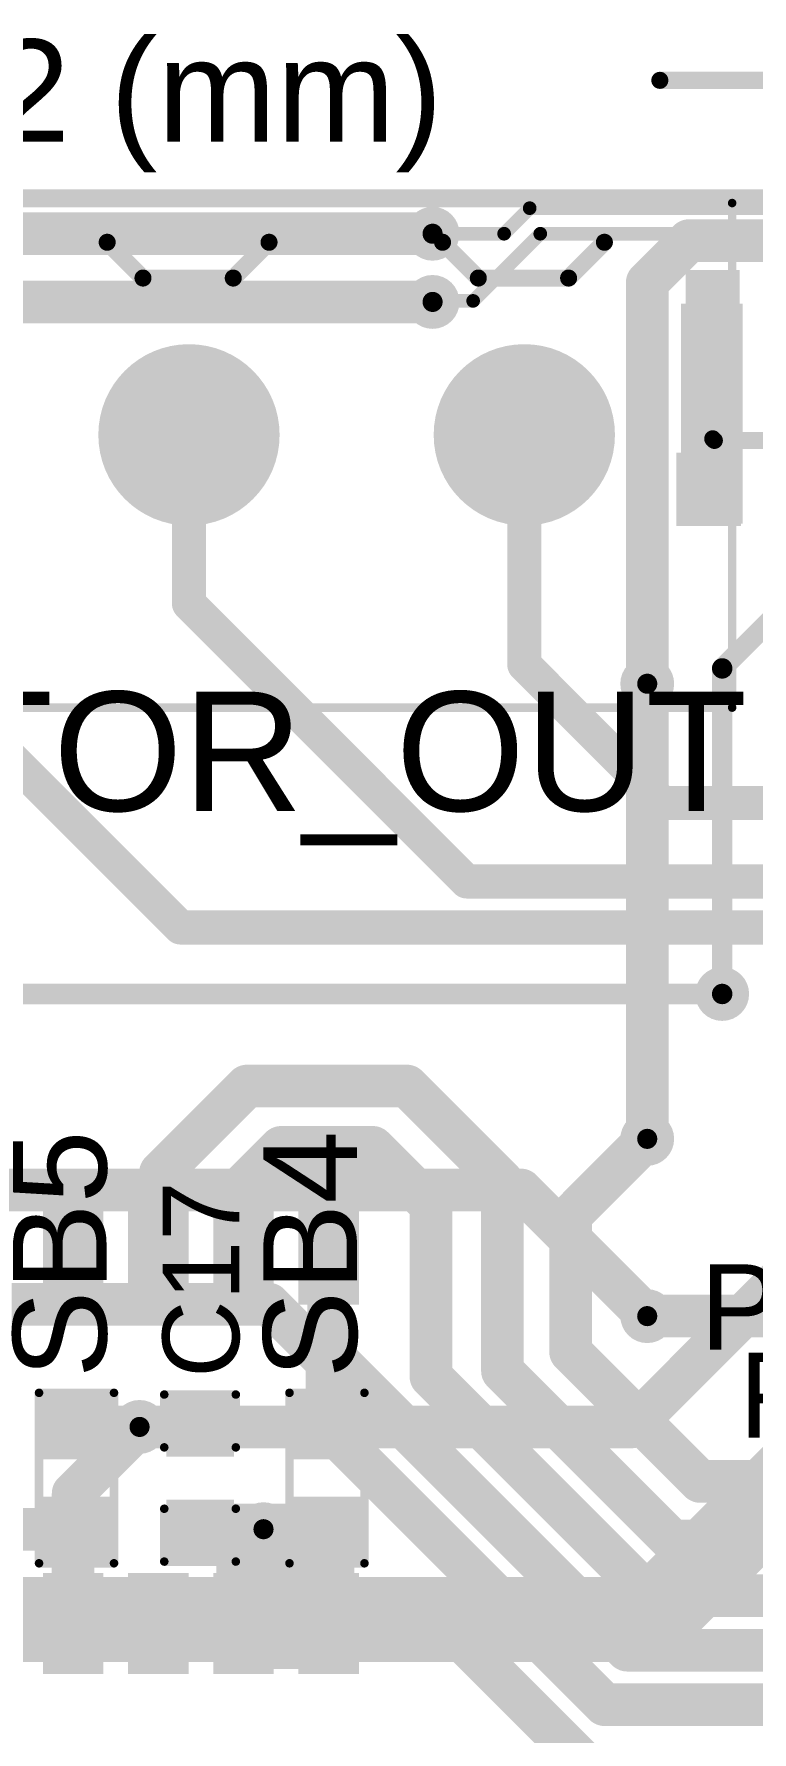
# Model space of a CAD drawing. Header units: millimetres. Extents: x -0.12 to 2.11, y 0 to 1.55.
# Drawn here: x 0.954 to 1.376, y 0.555 to 1.551 of the extents above; entities that cross this region are included whole.
import ezdxf

# ---------------------------------------------------------------- set-up
doc = ezdxf.new("R2010")
doc.units = ezdxf.units.MM
doc.header["$MEASUREMENT"] = 0
for name, color, linetype in [('BottomLayer', 5, 'Continuous'), ('BottomPaste', 16, 'Continuous'), ('BottomSolder', 6, 'Continuous'), ('Mechanical1', 6, 'Continuous'), ('Mechanical2', 216, 'Continuous'), ('MultiLayer', 9, 'Continuous'), ('PadHoleLayer', 156, 'Continuous'), ('TopLayer', 1, 'Continuous'), ('TopOverlay', 2, 'Continuous'), ('TopPaste', 8, 'Continuous'), ('TopSolder', 216, 'Continuous'), ('ViaHoleLayer', 16, 'Continuous')]:
    doc.layers.add(name, color=color, linetype=linetype)
doc.styles.add('Arial', font='', dxfattribs={"height": 0.2})
doc.styles.get('Arial').set_extended_font_data('Arial')

# ---------------------------------------------------------------- blocks, each defined once
blk = doc.blocks.new('SOP_8_B_1')
at = {"layer": 'BottomLayer'}
for points in [[(-0.13386, 0.08878), (-0.08268, 0.08878), (-0.08268, 0.06122), (-0.13386, 0.06122)], [(0.08268, 0.08878), (0.13386, 0.08878), (0.13386, 0.06122), (0.08268, 0.06122)], [(-0.13386, 0.03878), (-0.08268, 0.03878), (-0.08268, 0.01122), (-0.13386, 0.01122)], [(0.08268, 0.03878), (0.13386, 0.03878), (0.13386, 0.01122), (0.08268, 0.01122)], [(-0.13386, -0.01122), (-0.08268, -0.01122), (-0.08268, -0.03878), (-0.13386, -0.03878)], [(0.08268, -0.01122), (0.13386, -0.01122), (0.13386, -0.03878), (0.08268, -0.03878)], [(-0.13386, -0.06122), (-0.08268, -0.06122), (-0.08268, -0.08878), (-0.13386, -0.08878)], [(0.08268, -0.06122), (0.13386, -0.06122), (0.13386, -0.08878), (0.08268, -0.08878)]]:
    blk.add_hatch(color=5, dxfattribs=at).paths.add_polyline_path(points)
at = {"layer": 'BottomPaste'}
for points in [[(-0.13386, 0.08878), (-0.08268, 0.08878), (-0.08268, 0.06122), (-0.13386, 0.06122)], [(0.08268, 0.08878), (0.13386, 0.08878), (0.13386, 0.06122), (0.08268, 0.06122)], [(-0.13386, 0.03878), (-0.08268, 0.03878), (-0.08268, 0.01122), (-0.13386, 0.01122)], [(0.08268, 0.03878), (0.13386, 0.03878), (0.13386, 0.01122), (0.08268, 0.01122)], [(-0.13386, -0.01122), (-0.08268, -0.01122), (-0.08268, -0.03878), (-0.13386, -0.03878)], [(0.08268, -0.01122), (0.13386, -0.01122), (0.13386, -0.03878), (0.08268, -0.03878)], [(-0.13386, -0.06122), (-0.08268, -0.06122), (-0.08268, -0.08878), (-0.13386, -0.08878)], [(0.08268, -0.06122), (0.13386, -0.06122), (0.13386, -0.08878), (0.08268, -0.08878)]]:
    blk.add_hatch(color=16, dxfattribs=at).paths.add_polyline_path(points)
at = {"layer": 'BottomSolder'}
for points in [[(-0.13786, 0.09278), (-0.07868, 0.09278), (-0.07868, 0.05722), (-0.13786, 0.05722)], [(0.07868, 0.09278), (0.13786, 0.09278), (0.13786, 0.05722), (0.07868, 0.05722)], [(-0.13786, 0.04278), (-0.07868, 0.04278), (-0.07868, 0.00722), (-0.13786, 0.00722)], [(0.07868, 0.04278), (0.13786, 0.04278), (0.13786, 0.00722), (0.07868, 0.00722)], [(-0.13786, -0.00722), (-0.07868, -0.00722), (-0.07868, -0.04278), (-0.13786, -0.04278)], [(0.07868, -0.00722), (0.13786, -0.00722), (0.13786, -0.04278), (0.07868, -0.04278)], [(-0.13786, -0.05722), (-0.07868, -0.05722), (-0.07868, -0.09278), (-0.13786, -0.09278)], [(0.07868, -0.05722), (0.13786, -0.05722), (0.13786, -0.09278), (0.07868, -0.09278)]]:
    blk.add_hatch(color=6, dxfattribs=at).paths.add_polyline_path(points)
blk = doc.blocks.new('WJ301V_5_0_3P_3')
at = {"layer": 'BottomLayer'}
h = blk.add_hatch(color=5, dxfattribs=at)
edge = h.paths.add_edge_path()
edge.add_arc((0, 0), 0.04921, 0, 360)
h = blk.add_hatch(color=5, dxfattribs=at)
edge = h.paths.add_edge_path()
edge.add_arc((0.19685, 0), 0.04921, 0, 360)
h = blk.add_hatch(color=5, dxfattribs=at)
edge = h.paths.add_edge_path()
edge.add_arc((0.3937, 0), 0.04921, 0, 360)
at = {"layer": 'BottomSolder'}
h = blk.add_hatch(color=6, dxfattribs=at)
edge = h.paths.add_edge_path()
edge.add_arc((0, 0), 0.05321, 0, 360)
h = blk.add_hatch(color=6, dxfattribs=at)
edge = h.paths.add_edge_path()
edge.add_arc((0.19685, 0), 0.05321, 0, 360)
h = blk.add_hatch(color=6, dxfattribs=at)
edge = h.paths.add_edge_path()
edge.add_arc((0.3937, 0), 0.05321, 0, 360)
at = {"layer": 'MultiLayer'}
h = blk.add_hatch(color=9, dxfattribs=at)
edge = h.paths.add_edge_path()
edge.add_arc((0, 0), 0.04921, 0, 360)
h = blk.add_hatch(color=9, dxfattribs=at)
edge = h.paths.add_edge_path()
edge.add_arc((0.19685, 0), 0.04921, 0, 360)
h = blk.add_hatch(color=9, dxfattribs=at)
edge = h.paths.add_edge_path()
edge.add_arc((0.3937, 0), 0.04921, 0, 360)
at = {"layer": 'PadHoleLayer'}
h = blk.add_hatch(color=156, dxfattribs=at)
edge = h.paths.add_edge_path()
edge.add_arc((0, 0), 0.02559, 0, 360)
h = blk.add_hatch(color=156, dxfattribs=at)
edge = h.paths.add_edge_path()
edge.add_arc((0.19685, 0), 0.02559, 0, 360)
h = blk.add_hatch(color=156, dxfattribs=at)
edge = h.paths.add_edge_path()
edge.add_arc((0.3937, 0), 0.02559, 0, 360)
at = {"layer": 'TopLayer'}
h = blk.add_hatch(color=1, dxfattribs=at)
edge = h.paths.add_edge_path()
edge.add_arc((0, 0), 0.04921, 0, 360)
h = blk.add_hatch(color=1, dxfattribs=at)
edge = h.paths.add_edge_path()
edge.add_arc((0.19685, 0), 0.04921, 0, 360)
h = blk.add_hatch(color=1, dxfattribs=at)
edge = h.paths.add_edge_path()
edge.add_arc((0.3937, 0), 0.04921, 0, 360)
at = {"layer": 'TopSolder'}
h = blk.add_hatch(color=216, dxfattribs=at)
edge = h.paths.add_edge_path()
edge.add_arc((0, 0), 0.05321, 0, 360)
h = blk.add_hatch(color=216, dxfattribs=at)
edge = h.paths.add_edge_path()
edge.add_arc((0.19685, 0), 0.05321, 0, 360)
h = blk.add_hatch(color=216, dxfattribs=at)
edge = h.paths.add_edge_path()
edge.add_arc((0.3937, 0), 0.05321, 0, 360)
at = {"layer": 'TopOverlay'}
for points, const_width in [([(0.49213, 0.16), (-0.122, 0.16)], 0.005), ([(-0.122, 0.16), (-0.122, -0.136)], 0.005), ([(0.49213, 0.16), (0.49213, -0.136)], 0.005), ([(-0.026, -0.092), (-0.047, -0.113)], 0.01), ([(0.027, -0.092), (-0.026, -0.092)], 0.01), ([(0.048, -0.113), (0.027, -0.092)], 0.01), ([(0.17085, -0.092), (0.14985, -0.113)], 0.01), ([(0.22385, -0.092), (0.17085, -0.092)], 0.01), ([(0.24485, -0.113), (0.22385, -0.092)], 0.01), ([(0.3677, -0.092), (0.3467, -0.113)], 0.01), ([(0.4207, -0.092), (0.3677, -0.092)], 0.01), ([(0.4417, -0.113), (0.4207, -0.092)], 0.01), ([(0.49213, -0.136), (-0.122, -0.136)], 0.005)]:
    blk.add_lwpolyline(points, dxfattribs=dict(at, const_width=const_width))
for points, const_width in [([(-0.12325, 0.16, 1), (-0.12075, 0.16, 1)], 0.0025), ([(-0.12325, 0.16, 1), (-0.12075, 0.16, 1)], 0.0025), ([(0.49088, 0.16, 1), (0.49338, 0.16, 1)], 0.0025), ([(0.49088, 0.16, 1), (0.49338, 0.16, 1)], 0.0025), ([(-0.0285, -0.092, 1), (-0.0235, -0.092, 1)], 0.005), ([(-0.0285, -0.092, 1), (-0.0235, -0.092, 1)], 0.005), ([(0.0245, -0.092, 1), (0.0295, -0.092, 1)], 0.005), ([(0.0245, -0.092, 1), (0.0295, -0.092, 1)], 0.005), ([(0.16835, -0.092, 1), (0.17335, -0.092, 1)], 0.005), ([(0.16835, -0.092, 1), (0.17335, -0.092, 1)], 0.005), ([(0.22135, -0.092, 1), (0.22635, -0.092, 1)], 0.005), ([(0.22135, -0.092, 1), (0.22635, -0.092, 1)], 0.005), ([(0.3652, -0.092, 1), (0.3702, -0.092, 1)], 0.005), ([(0.3652, -0.092, 1), (0.3702, -0.092, 1)], 0.005), ([(0.4182, -0.092, 1), (0.4232, -0.092, 1)], 0.005), ([(0.4182, -0.092, 1), (0.4232, -0.092, 1)], 0.005), ([(-0.0495, -0.113, 1), (-0.0445, -0.113, 1)], 0.005), ([(0.0455, -0.113, 1), (0.0505, -0.113, 1)], 0.005), ([(0.14735, -0.113, 1), (0.15235, -0.113, 1)], 0.005), ([(0.24235, -0.113, 1), (0.24735, -0.113, 1)], 0.005), ([(0.3442, -0.113, 1), (0.3492, -0.113, 1)], 0.005), ([(0.4392, -0.113, 1), (0.4442, -0.113, 1)], 0.005), ([(-0.12325, -0.136, 1), (-0.12075, -0.136, 1)], 0.0025), ([(-0.12325, -0.136, 1), (-0.12075, -0.136, 1)], 0.0025), ([(0.49088, -0.136, 1), (0.49338, -0.136, 1)], 0.0025), ([(0.49088, -0.136, 1), (0.49338, -0.136, 1)], 0.0025)]:
    blk.add_lwpolyline(points, format="xyb", close=True, dxfattribs=dict(at, const_width=const_width))
blk = doc.blocks.new('S______B______10')
at = {"layer": 'TopLayer'}
for points in [[(-0.045, -0.0175), (-0.045, 0.0175), (-0.015, 0.0175), (-0.015, -0.0175)], [(0.015, -0.0175), (0.015, 0.0175), (0.045, 0.0175), (0.045, -0.0175)]]:
    blk.add_hatch(color=1, dxfattribs=at).paths.add_polyline_path(points)
at = {"layer": 'TopPaste'}
for points in [[(-0.045, -0.0175), (-0.045, 0.0175), (-0.015, 0.0175), (-0.015, -0.0175)], [(0.015, -0.0175), (0.015, 0.0175), (0.045, 0.0175), (0.045, -0.0175)]]:
    blk.add_hatch(color=8, dxfattribs=at).paths.add_polyline_path(points)
at = {"layer": 'TopSolder'}
for points in [[(-0.049, -0.0215), (-0.049, 0.0215), (-0.011, 0.0215), (-0.011, -0.0215)], [(0.011, -0.0215), (0.011, 0.0215), (0.049, 0.0215), (0.049, -0.0215)]]:
    blk.add_hatch(color=216, dxfattribs=at).paths.add_polyline_path(points)
at = {"layer": 'TopOverlay', "const_width": 0.005}
for points in [[(-0.05, 0.022), (0.05, 0.022)], [(-0.05, 0.022), (-0.05, -0.022)], [(0.05, 0.022), (0.05, -0.022)], [(-0.05, -0.022), (0.05, -0.022)]]:
    blk.add_lwpolyline(points, dxfattribs=at)
at = {"layer": 'TopOverlay', "const_width": 0.0025}
for points in [[(-0.05125, 0.022, 1), (-0.04875, 0.022, 1)], [(-0.05125, 0.022, 1), (-0.04875, 0.022, 1)], [(0.04875, 0.022, 1), (0.05125, 0.022, 1)], [(0.04875, 0.022, 1), (0.05125, 0.022, 1)], [(-0.05125, -0.022, 1), (-0.04875, -0.022, 1)], [(-0.05125, -0.022, 1), (-0.04875, -0.022, 1)], [(0.04875, -0.022, 1), (0.05125, -0.022, 1)], [(0.04875, -0.022, 1), (0.05125, -0.022, 1)]]:
    blk.add_lwpolyline(points, format="xyb", close=True, dxfattribs=at)
blk = doc.blocks.new('S______B______11')
at = {"layer": 'TopLayer'}
for points in [[(-0.045, -0.0175), (-0.045, 0.0175), (-0.015, 0.0175), (-0.015, -0.0175)], [(0.015, -0.0175), (0.015, 0.0175), (0.045, 0.0175), (0.045, -0.0175)]]:
    blk.add_hatch(color=1, dxfattribs=at).paths.add_polyline_path(points)
at = {"layer": 'TopPaste'}
for points in [[(-0.045, -0.0175), (-0.045, 0.0175), (-0.015, 0.0175), (-0.015, -0.0175)], [(0.015, -0.0175), (0.015, 0.0175), (0.045, 0.0175), (0.045, -0.0175)]]:
    blk.add_hatch(color=8, dxfattribs=at).paths.add_polyline_path(points)
at = {"layer": 'TopSolder'}
for points in [[(-0.049, -0.0215), (-0.049, 0.0215), (-0.011, 0.0215), (-0.011, -0.0215)], [(0.011, -0.0215), (0.011, 0.0215), (0.049, 0.0215), (0.049, -0.0215)]]:
    blk.add_hatch(color=216, dxfattribs=at).paths.add_polyline_path(points)
at = {"layer": 'TopOverlay', "const_width": 0.005}
for points in [[(0.05, 0.022), (-0.05, 0.022)], [(-0.05, -0.022), (-0.05, 0.022)], [(0.05, -0.022), (0.05, 0.022)], [(0.05, -0.022), (-0.05, -0.022)]]:
    blk.add_lwpolyline(points, dxfattribs=at)
at = {"layer": 'TopOverlay', "const_width": 0.0025}
for points in [[(-0.05125, 0.022, 1), (-0.04875, 0.022, 1)], [(-0.05125, 0.022, 1), (-0.04875, 0.022, 1)], [(0.04875, 0.022, 1), (0.05125, 0.022, 1)], [(0.04875, 0.022, 1), (0.05125, 0.022, 1)], [(-0.05125, -0.022, 1), (-0.04875, -0.022, 1)], [(-0.05125, -0.022, 1), (-0.04875, -0.022, 1)], [(0.04875, -0.022, 1), (0.05125, -0.022, 1)], [(0.04875, -0.022, 1), (0.05125, -0.022, 1)]]:
    blk.add_lwpolyline(points, format="xyb", close=True, dxfattribs=at)
blk = doc.blocks.new('R___0603_B_28')
at = {"layer": 'BottomLayer'}
for points in [[(-0.045, -0.0175), (-0.045, 0.0175), (-0.015, 0.0175), (-0.015, -0.0175)], [(0.015, -0.0175), (0.015, 0.0175), (0.045, 0.0175), (0.045, -0.0175)]]:
    blk.add_hatch(color=5, dxfattribs=at).paths.add_polyline_path(points)
at = {"layer": 'BottomPaste'}
for points in [[(-0.045, -0.0175), (-0.045, 0.0175), (-0.015, 0.0175), (-0.015, -0.0175)], [(0.015, -0.0175), (0.015, 0.0175), (0.045, 0.0175), (0.045, -0.0175)]]:
    blk.add_hatch(color=16, dxfattribs=at).paths.add_polyline_path(points)
at = {"layer": 'BottomSolder'}
for points in [[(-0.049, -0.0215), (-0.049, 0.0215), (-0.011, 0.0215), (-0.011, -0.0215)], [(0.011, -0.0215), (0.011, 0.0215), (0.049, 0.0215), (0.049, -0.0215)]]:
    blk.add_hatch(color=6, dxfattribs=at).paths.add_polyline_path(points)
blk = doc.blocks.new('IND_0603__1608_M_______B_35')
at = {"layer": 'BottomLayer'}
for points in [[(-0.03937, 0.01575), (-0.01575, 0.01575), (-0.01575, -0.01575), (-0.03937, -0.01575)], [(0.01575, 0.01575), (0.03937, 0.01575), (0.03937, -0.01575), (0.01575, -0.01575)]]:
    blk.add_hatch(color=5, dxfattribs=at).paths.add_polyline_path(points)
at = {"layer": 'BottomPaste'}
for points in [[(-0.03937, 0.01575), (-0.01575, 0.01575), (-0.01575, -0.01575), (-0.03937, -0.01575)], [(0.01575, 0.01575), (0.03937, 0.01575), (0.03937, -0.01575), (0.01575, -0.01575)]]:
    blk.add_hatch(color=16, dxfattribs=at).paths.add_polyline_path(points)
at = {"layer": 'BottomSolder'}
for points in [[(-0.04337, 0.01975), (-0.01175, 0.01975), (-0.01175, -0.01975), (-0.04337, -0.01975)], [(0.01175, 0.01975), (0.04337, 0.01975), (0.04337, -0.01975), (0.01175, -0.01975)]]:
    blk.add_hatch(color=6, dxfattribs=at).paths.add_polyline_path(points)
blk = doc.blocks.new('IND_0603__1608_M_______B_36')
at = {"layer": 'BottomLayer'}
for points in [[(-0.03937, 0.01575), (-0.01575, 0.01575), (-0.01575, -0.01575), (-0.03937, -0.01575)], [(0.01575, 0.01575), (0.03937, 0.01575), (0.03937, -0.01575), (0.01575, -0.01575)]]:
    blk.add_hatch(color=5, dxfattribs=at).paths.add_polyline_path(points)
at = {"layer": 'BottomPaste'}
for points in [[(-0.03937, 0.01575), (-0.01575, 0.01575), (-0.01575, -0.01575), (-0.03937, -0.01575)], [(0.01575, 0.01575), (0.03937, 0.01575), (0.03937, -0.01575), (0.01575, -0.01575)]]:
    blk.add_hatch(color=16, dxfattribs=at).paths.add_polyline_path(points)
at = {"layer": 'BottomSolder'}
for points in [[(-0.04337, 0.01975), (-0.01175, 0.01975), (-0.01175, -0.01975), (-0.04337, -0.01975)], [(0.01175, 0.01975), (0.04337, 0.01975), (0.04337, -0.01975), (0.01175, -0.01975)]]:
    blk.add_hatch(color=6, dxfattribs=at).paths.add_polyline_path(points)
blk = doc.blocks.new('C___0603_38')
at = {"layer": 'TopLayer'}
for points in [[(-0.015, 0.0175), (-0.015, -0.0175), (-0.045, -0.0175), (-0.045, 0.0175)], [(0.045, 0.0175), (0.045, -0.0175), (0.015, -0.0175), (0.015, 0.0175)]]:
    blk.add_hatch(color=1, dxfattribs=at).paths.add_polyline_path(points)
at = {"layer": 'TopPaste'}
for points in [[(-0.015, 0.0175), (-0.015, -0.0175), (-0.045, -0.0175), (-0.045, 0.0175)], [(0.045, 0.0175), (0.045, -0.0175), (0.015, -0.0175), (0.015, 0.0175)]]:
    blk.add_hatch(color=8, dxfattribs=at).paths.add_polyline_path(points)
at = {"layer": 'TopSolder'}
for points in [[(-0.01264, 0.01986), (-0.01264, -0.01986), (-0.04736, -0.01986), (-0.04736, 0.01986)], [(0.04736, 0.01986), (0.04736, -0.01986), (0.01264, -0.01986), (0.01264, 0.01986)]]:
    blk.add_hatch(color=216, dxfattribs=at).paths.add_polyline_path(points)
at = {"layer": 'TopOverlay', "const_width": 0.005}
for points in [[(-0.049, 0.021), (-0.049, -0.021)], [(-0.049, 0.021), (-0.018, 0.021)], [(0.018, 0.021), (0.049, 0.021)], [(0.049, 0.021), (0.049, -0.021)], [(-0.049, -0.021), (-0.018, -0.021)], [(0.018, -0.021), (0.049, -0.021)]]:
    blk.add_lwpolyline(points, dxfattribs=at)
at = {"layer": 'TopOverlay', "const_width": 0.0025}
for points in [[(-0.05025, 0.021, 1), (-0.04775, 0.021, 1)], [(-0.05025, 0.021, 1), (-0.04775, 0.021, 1)], [(-0.01925, 0.021, 1), (-0.01675, 0.021, 1)], [(0.01675, 0.021, 1), (0.01925, 0.021, 1)], [(0.04775, 0.021, 1), (0.05025, 0.021, 1)], [(0.04775, 0.021, 1), (0.05025, 0.021, 1)], [(-0.05025, -0.021, 1), (-0.04775, -0.021, 1)], [(-0.05025, -0.021, 1), (-0.04775, -0.021, 1)], [(-0.01925, -0.021, 1), (-0.01675, -0.021, 1)], [(0.01675, -0.021, 1), (0.01925, -0.021, 1)], [(0.04775, -0.021, 1), (0.05025, -0.021, 1)], [(0.04775, -0.021, 1), (0.05025, -0.021, 1)]]:
    blk.add_lwpolyline(points, format="xyb", close=True, dxfattribs=at)

msp = doc.modelspace()

# ---------------------------------------------------------------- hatches: boundary and pattern name
at = {"layer": 'BottomLayer'}
h = msp.add_hatch(color=5, dxfattribs=at)
edge = h.paths.add_edge_path()
edge.add_arc((1.188, 1.434), 0.01181, 0, 360)
h = msp.add_hatch(color=5, dxfattribs=at)
edge = h.paths.add_edge_path()
edge.add_arc((1.188, 1.394), 0.01181, 0, 360)
for points in [[(1.37, 1.264), (1.37, 1.393), (1.33391, 1.393), (1.33391, 1.264)], [(1.061, 0.592), (1.142, 0.592), (1.142, 0.689), (1.061, 0.689)]]:
    msp.add_hatch(color=5, dxfattribs=at).paths.add_polyline_path(points)
h = msp.add_hatch(color=5, dxfattribs=at)
edge = h.paths.add_edge_path()
edge.add_arc((1.314, 1.17), 0.01181, 0, 360)
h = msp.add_hatch(color=5, dxfattribs=at)
edge = h.paths.add_edge_path()
edge.add_arc((1.358, 0.988), 0.01181, 0, 360)
h = msp.add_hatch(color=5, dxfattribs=at)
edge = h.paths.add_edge_path()
edge.add_arc((1.314, 0.903), 0.01181, 0, 360)
h = msp.add_hatch(color=5, dxfattribs=at)
edge = h.paths.add_edge_path()
edge.add_arc((1.314, 0.799), 0.01181, 0, 360)
h = msp.add_hatch(color=5, dxfattribs=at)
edge = h.paths.add_edge_path()
edge.add_arc((1.016, 0.734), 0.01181, 0, 360)
h = msp.add_hatch(color=5, dxfattribs=at)
edge = h.paths.add_edge_path()
edge.add_arc((1.08875, 0.674), 0.01181, 0, 360)
at = {"layer": 'BottomSolder'}
h = msp.add_hatch(color=6, dxfattribs=at)
edge = h.paths.add_edge_path()
edge.add_arc((1.188, 1.434), 0.01581, 0, 360)
h = msp.add_hatch(color=6, dxfattribs=at)
edge = h.paths.add_edge_path()
edge.add_arc((1.188, 1.394), 0.01581, 0, 360)
h = msp.add_hatch(color=6, dxfattribs=at)
edge = h.paths.add_edge_path()
edge.add_arc((1.314, 1.17), 0.01581, 0, 360)
h = msp.add_hatch(color=6, dxfattribs=at)
edge = h.paths.add_edge_path()
edge.add_arc((1.358, 0.988), 0.01581, 0, 360)
h = msp.add_hatch(color=6, dxfattribs=at)
edge = h.paths.add_edge_path()
edge.add_arc((1.314, 0.903), 0.01581, 0, 360)
h = msp.add_hatch(color=6, dxfattribs=at)
edge = h.paths.add_edge_path()
edge.add_arc((1.314, 0.799), 0.01581, 0, 360)
h = msp.add_hatch(color=6, dxfattribs=at)
edge = h.paths.add_edge_path()
edge.add_arc((1.016, 0.734), 0.01581, 0, 360)
h = msp.add_hatch(color=6, dxfattribs=at)
edge = h.paths.add_edge_path()
edge.add_arc((1.08875, 0.674), 0.01581, 0, 360)
at = {"layer": 'TopLayer'}
h = msp.add_hatch(color=1, dxfattribs=at)
edge = h.paths.add_edge_path()
edge.add_arc((1.188, 1.434), 0.01181, 0, 360)
h = msp.add_hatch(color=1, dxfattribs=at)
edge = h.paths.add_edge_path()
edge.add_arc((1.188, 1.394), 0.01181, 0, 360)
h = msp.add_hatch(color=1, dxfattribs=at)
edge = h.paths.add_edge_path()
edge.add_arc((1.314, 1.17), 0.01181, 0, 360)
h = msp.add_hatch(color=1, dxfattribs=at)
edge = h.paths.add_edge_path()
edge.add_arc((1.358, 0.988), 0.01181, 0, 360)
h = msp.add_hatch(color=1, dxfattribs=at)
edge = h.paths.add_edge_path()
edge.add_arc((1.314, 0.903), 0.01181, 0, 360)
h = msp.add_hatch(color=1, dxfattribs=at)
edge = h.paths.add_edge_path()
edge.add_arc((1.314, 0.799), 0.01181, 0, 360)
h = msp.add_hatch(color=1, dxfattribs=at)
edge = h.paths.add_edge_path()
edge.add_arc((1.016, 0.734), 0.01181, 0, 360)
h = msp.add_hatch(color=1, dxfattribs=at)
edge = h.paths.add_edge_path()
edge.add_arc((1.08875, 0.674), 0.01181, 0, 360)
at = {"layer": 'TopSolder'}
h = msp.add_hatch(color=216, dxfattribs=at)
edge = h.paths.add_edge_path()
edge.add_arc((1.188, 1.434), 0.01581, 0, 360)
h = msp.add_hatch(color=216, dxfattribs=at)
edge = h.paths.add_edge_path()
edge.add_arc((1.188, 1.394), 0.01581, 0, 360)
h = msp.add_hatch(color=216, dxfattribs=at)
edge = h.paths.add_edge_path()
edge.add_arc((1.314, 1.17), 0.01581, 0, 360)
h = msp.add_hatch(color=216, dxfattribs=at)
edge = h.paths.add_edge_path()
edge.add_arc((1.358, 0.988), 0.01581, 0, 360)
h = msp.add_hatch(color=216, dxfattribs=at)
edge = h.paths.add_edge_path()
edge.add_arc((1.314, 0.903), 0.01581, 0, 360)
h = msp.add_hatch(color=216, dxfattribs=at)
edge = h.paths.add_edge_path()
edge.add_arc((1.314, 0.799), 0.01581, 0, 360)
h = msp.add_hatch(color=216, dxfattribs=at)
edge = h.paths.add_edge_path()
edge.add_arc((1.016, 0.734), 0.01581, 0, 360)
h = msp.add_hatch(color=216, dxfattribs=at)
edge = h.paths.add_edge_path()
edge.add_arc((1.08875, 0.674), 0.01581, 0, 360)
at = {"layer": 'ViaHoleLayer'}
h = msp.add_hatch(color=16, dxfattribs=at)
edge = h.paths.add_edge_path()
edge.add_arc((1.188, 1.434), 0.00591, 0, 360)
h = msp.add_hatch(color=16, dxfattribs=at)
edge = h.paths.add_edge_path()
edge.add_arc((1.188, 1.394), 0.00591, 0, 360)
h = msp.add_hatch(color=16, dxfattribs=at)
edge = h.paths.add_edge_path()
edge.add_arc((1.314, 1.17), 0.00591, 0, 360)
h = msp.add_hatch(color=16, dxfattribs=at)
edge = h.paths.add_edge_path()
edge.add_arc((1.358, 0.988), 0.00591, 0, 360)
h = msp.add_hatch(color=16, dxfattribs=at)
edge = h.paths.add_edge_path()
edge.add_arc((1.314, 0.903), 0.00591, 0, 360)
h = msp.add_hatch(color=16, dxfattribs=at)
edge = h.paths.add_edge_path()
edge.add_arc((1.314, 0.799), 0.00591, 0, 360)
h = msp.add_hatch(color=16, dxfattribs=at)
edge = h.paths.add_edge_path()
edge.add_arc((1.016, 0.734), 0.00591, 0, 360)
h = msp.add_hatch(color=16, dxfattribs=at)
edge = h.paths.add_edge_path()
edge.add_arc((1.08875, 0.674), 0.00591, 0, 360)

# ---------------------------------------------------------------- linework, layer by layer
at = {"layer": 'BottomLayer'}
for points, const_width in [([(0.191, 1.434), (1.188, 1.434)], 0.025), ([(1.314, 1.40545), (1.33855, 1.43)], 0.025), ([(1.33855, 1.43), (1.503, 1.43)], 0.025), ([(1.314, 1.17), (1.314, 1.40545)], 0.025), ([(0.19625, 1.394), (1.188, 1.394)], 0.025), ([(1.35244, 1.31372), (1.35244, 1.393)], 0.02), ([(1.045, 1.217), (1.045, 1.316)], 0.02), ([(1.24185, 1.18115), (1.24185, 1.316)], 0.02), ([(1.35244, 1.28644), (1.35244, 1.31372)], 0.02), ([(1.35244, 1.31372), (1.35341, 1.31275)], 0.01), ([(1.35341, 1.31275), (1.45872, 1.31275)], 0.01), ([(1.35, 1.284), (1.35244, 1.28644)], 0.02), ([(0.84815, 1.21885), (1.04, 1.027)], 0.02), ([(1.045, 1.217), (1.208, 1.054)], 0.02), ([(1.24185, 1.18115), (1.323, 1.1)], 0.02), ([(1.323, 1.1), (1.64294, 1.1)], 0.02), ([(1.208, 1.054), (1.656, 1.054)], 0.02), ([(1.04, 1.027), (1.68904, 1.027)], 0.02), ([(0.91, 0.988), (1.358, 0.988)], 0.012), ([(1.02828, 0.88328), (1.079, 0.934)], 0.025), ([(1.079, 0.934), (1.173, 0.934)], 0.025), ([(1.173, 0.934), (1.229, 0.878)], 0.025), ([(1.07784, 0.87684), (1.099, 0.898)], 0.025), ([(1.099, 0.898), (1.153, 0.898)], 0.025), ([(1.153, 0.898), (1.187, 0.864)], 0.025), ([(1.269, 0.858), (1.314, 0.903)], 0.025), ([(1.02828, 0.83655), (1.02828, 0.88328)], 0.025), ([(1.07784, 0.8361), (1.07784, 0.87684)], 0.025), ([(1.229, 0.76676), (1.229, 0.878)], 0.025), ([(1.187, 0.76351), (1.187, 0.864)], 0.025), ([(1.269, 0.778), (1.269, 0.858)], 0.025), ([(1.027, 0.83527), (1.02828, 0.83655)], 0.025), ([(1.077, 0.83527), (1.07784, 0.8361)], 0.025), ([(1.127, 0.77825), (1.127, 0.83527)], 0.025), ([(1.322, 0.799), (1.745, 0.799)], 0.025), ([(1.127, 0.77825), (1.30225, 0.603)], 0.025), ([(1.269, 0.778), (1.345, 0.702)], 0.025), ([(1.229, 0.76676), (1.32876, 0.667)], 0.025), ([(1.187, 0.76351), (1.31551, 0.635)], 0.025), ([(0.977, 0.695), (1.016, 0.734)], 0.025), ([(1.016, 0.734), (1.126, 0.734)], 0.025), ([(1.126, 0.734), (1.289, 0.571)], 0.025), ([(0.977, 0.61873), (0.977, 0.695)], 0.025), ([(1.345, 0.702), (1.54, 0.702)], 0.025), ([(1.32876, 0.667), (1.841, 0.667)], 0.025), ([(1.31551, 0.635), (1.82775, 0.635)], 0.025), ([(1.077, 0.61873), (1.07828, 0.62001)], 0.025), ([(1.077, 0.61873), (1.127, 0.61873)], 0.025), ([(1.127, 0.61873), (1.19527, 0.61873)], 0.025), ([(1.19527, 0.61873), (1.275, 0.539)], 0.025), ([(1.30225, 0.603), (1.81449, 0.603)], 0.025), ([(1.289, 0.571), (1.80124, 0.571)], 0.025)]:
    msp.add_lwpolyline(points, dxfattribs=dict(at, const_width=const_width))
for points, const_width in [([(1.18175, 1.434, 1), (1.19425, 1.434, 1)], 0.0125), ([(1.3323, 1.43, 1), (1.3448, 1.43, 1)], 0.0125), ([(1.3323, 1.43, 1), (1.3448, 1.43, 1)], 0.0125), ([(1.30775, 1.40545, 1), (1.32025, 1.40545, 1)], 0.0125), ([(1.30775, 1.40545, 1), (1.32025, 1.40545, 1)], 0.0125), ([(1.18175, 1.394, 1), (1.19425, 1.394, 1)], 0.0125), ([(1.34744, 1.393, 1), (1.35744, 1.393, 1)], 0.01), ([(1.04, 1.316, 1), (1.05, 1.316, 1)], 0.01), ([(1.23685, 1.316, 1), (1.24685, 1.316, 1)], 0.01), ([(1.34744, 1.31372, 1), (1.35744, 1.31372, 1)], 0.01), ([(1.34744, 1.31372, 1), (1.35744, 1.31372, 1)], 0.01), ([(1.34994, 1.31372, 1), (1.35494, 1.31372, 1)], 0.005), ([(1.35091, 1.31275, 1), (1.35591, 1.31275, 1)], 0.005), ([(1.35091, 1.31275, 1), (1.35591, 1.31275, 1)], 0.005), ([(1.34744, 1.28644, 1), (1.35744, 1.28644, 1)], 0.01), ([(1.34744, 1.28644, 1), (1.35744, 1.28644, 1)], 0.01), ([(1.345, 1.284, 1), (1.355, 1.284, 1)], 0.01), ([(1.04, 1.217, 1), (1.05, 1.217, 1)], 0.01), ([(1.04, 1.217, 1), (1.05, 1.217, 1)], 0.01), ([(1.23685, 1.18115, 1), (1.24685, 1.18115, 1)], 0.01), ([(1.23685, 1.18115, 1), (1.24685, 1.18115, 1)], 0.01), ([(1.30775, 1.17, 1), (1.32025, 1.17, 1)], 0.0125), ([(1.318, 1.1, 1), (1.328, 1.1, 1)], 0.01), ([(1.318, 1.1, 1), (1.328, 1.1, 1)], 0.01), ([(1.203, 1.054, 1), (1.213, 1.054, 1)], 0.01), ([(1.203, 1.054, 1), (1.213, 1.054, 1)], 0.01), ([(1.035, 1.027, 1), (1.045, 1.027, 1)], 0.01), ([(1.035, 1.027, 1), (1.045, 1.027, 1)], 0.01), ([(1.355, 0.988, 1), (1.361, 0.988, 1)], 0.006), ([(1.07275, 0.934, 1), (1.08525, 0.934, 1)], 0.0125), ([(1.07275, 0.934, 1), (1.08525, 0.934, 1)], 0.0125), ([(1.16675, 0.934, 1), (1.17925, 0.934, 1)], 0.0125), ([(1.16675, 0.934, 1), (1.17925, 0.934, 1)], 0.0125), ([(1.09275, 0.898, 1), (1.10525, 0.898, 1)], 0.0125), ([(1.09275, 0.898, 1), (1.10525, 0.898, 1)], 0.0125), ([(1.14675, 0.898, 1), (1.15925, 0.898, 1)], 0.0125), ([(1.14675, 0.898, 1), (1.15925, 0.898, 1)], 0.0125), ([(1.30775, 0.903, 1), (1.32025, 0.903, 1)], 0.0125), ([(1.02203, 0.88328, 1), (1.03453, 0.88328, 1)], 0.0125), ([(1.02203, 0.88328, 1), (1.03453, 0.88328, 1)], 0.0125), ([(1.07159, 0.87684, 1), (1.08409, 0.87684, 1)], 0.0125), ([(1.07159, 0.87684, 1), (1.08409, 0.87684, 1)], 0.0125), ([(1.22275, 0.878, 1), (1.23525, 0.878, 1)], 0.0125), ([(1.22275, 0.878, 1), (1.23525, 0.878, 1)], 0.0125), ([(1.18075, 0.864, 1), (1.19325, 0.864, 1)], 0.0125), ([(1.18075, 0.864, 1), (1.19325, 0.864, 1)], 0.0125), ([(1.26275, 0.858, 1), (1.27525, 0.858, 1)], 0.0125), ([(1.26275, 0.858, 1), (1.27525, 0.858, 1)], 0.0125), ([(1.02075, 0.83527, 1), (1.03325, 0.83527, 1)], 0.0125), ([(1.02203, 0.83655, 1), (1.03453, 0.83655, 1)], 0.0125), ([(1.02203, 0.83655, 1), (1.03453, 0.83655, 1)], 0.0125), ([(1.07075, 0.83527, 1), (1.08325, 0.83527, 1)], 0.0125), ([(1.07159, 0.8361, 1), (1.08409, 0.8361, 1)], 0.0125), ([(1.07159, 0.8361, 1), (1.08409, 0.8361, 1)], 0.0125), ([(1.12075, 0.83527, 1), (1.13325, 0.83527, 1)], 0.0125), ([(1.31575, 0.799, 1), (1.32825, 0.799, 1)], 0.0125), ([(1.12075, 0.77825, 1), (1.13325, 0.77825, 1)], 0.0125), ([(1.12075, 0.77825, 1), (1.13325, 0.77825, 1)], 0.0125), ([(1.26275, 0.778, 1), (1.27525, 0.778, 1)], 0.0125), ([(1.26275, 0.778, 1), (1.27525, 0.778, 1)], 0.0125), ([(1.22275, 0.76676, 1), (1.23525, 0.76676, 1)], 0.0125), ([(1.22275, 0.76676, 1), (1.23525, 0.76676, 1)], 0.0125), ([(1.18075, 0.76351, 1), (1.19325, 0.76351, 1)], 0.0125), ([(1.18075, 0.76351, 1), (1.19325, 0.76351, 1)], 0.0125), ([(1.00975, 0.734, 1), (1.02225, 0.734, 1)], 0.0125), ([(1.00975, 0.734, 1), (1.02225, 0.734, 1)], 0.0125), ([(1.11975, 0.734, 1), (1.13225, 0.734, 1)], 0.0125), ([(1.11975, 0.734, 1), (1.13225, 0.734, 1)], 0.0125), ([(0.97075, 0.695, 1), (0.98325, 0.695, 1)], 0.0125), ([(0.97075, 0.695, 1), (0.98325, 0.695, 1)], 0.0125), ([(1.33875, 0.702, 1), (1.35125, 0.702, 1)], 0.0125), ([(1.33875, 0.702, 1), (1.35125, 0.702, 1)], 0.0125), ([(1.32251, 0.667, 1), (1.33501, 0.667, 1)], 0.0125), ([(1.32251, 0.667, 1), (1.33501, 0.667, 1)], 0.0125), ([(1.30926, 0.635, 1), (1.32176, 0.635, 1)], 0.0125), ([(1.30926, 0.635, 1), (1.32176, 0.635, 1)], 0.0125), ([(0.97075, 0.61873, 1), (0.98325, 0.61873, 1)], 0.0125), ([(1.07075, 0.61873, 1), (1.08325, 0.61873, 1)], 0.0125), ([(1.07075, 0.61873, 1), (1.08325, 0.61873, 1)], 0.0125), ([(1.07203, 0.62001, 1), (1.08453, 0.62001, 1)], 0.0125), ([(1.12075, 0.61873, 1), (1.13325, 0.61873, 1)], 0.0125), ([(1.12075, 0.61873, 1), (1.13325, 0.61873, 1)], 0.0125), ([(1.18902, 0.61873, 1), (1.20152, 0.61873, 1)], 0.0125), ([(1.18902, 0.61873, 1), (1.20152, 0.61873, 1)], 0.0125), ([(1.296, 0.603, 1), (1.3085, 0.603, 1)], 0.0125), ([(1.296, 0.603, 1), (1.3085, 0.603, 1)], 0.0125), ([(1.28275, 0.571, 1), (1.29525, 0.571, 1)], 0.0125), ([(1.28275, 0.571, 1), (1.29525, 0.571, 1)], 0.0125)]:
    msp.add_lwpolyline(points, format="xyb", close=True, dxfattribs=dict(at, const_width=const_width))
at = {"layer": 'Mechanical1', "const_width": 0.01}
msp.add_lwpolyline([(1.32141, 1.524), (2.103, 1.524)], dxfattribs=at)
at = {"layer": 'Mechanical1', "const_width": 0.005}
msp.add_lwpolyline([(1.31891, 1.524, 1), (1.32391, 1.524, 1)], format="xyb", close=True, dxfattribs=at)
at = {"layer": 'Mechanical2', "const_width": 0.01}
msp.add_lwpolyline([(0, 1.455), (2.103, 1.455)], dxfattribs=at)
at = {"layer": 'TopLayer'}
for points, const_width in [([(1.23, 1.434), (1.245, 1.449)], 0.008), ([(1.245, 1.449), (1.733, 1.449)], 0.008), ([(1.188, 1.434), (1.23, 1.434)], 0.008), ([(1.21181, 1.3946), (1.25121, 1.434)], 0.008), ([(1.25121, 1.434), (1.72, 1.434)], 0.008), ([(1.188, 1.394), (1.1886, 1.3946)], 0.008), ([(1.1886, 1.3946), (1.21181, 1.3946)], 0.008), ([(1.358, 1.179), (1.387, 1.208)], 0.012), ([(1.314, 0.903), (1.314, 1.17)], 0.025), ([(1.358, 0.988), (1.358, 1.179)], 0.012), ([(1.305, 0.734), (1.45, 0.879)], 0.025), ([(0.839, 0.873), (1.24, 0.873)], 0.025), ([(1.24, 0.873), (1.314, 0.799)], 0.025), ([(0.941, 0.806), (1.092, 0.806)], 0.025), ([(1.092, 0.806), (1.126, 0.772)], 0.025), ([(1.126, 0.734), (1.126, 0.772)], 0.025), ([(1.316, 0.621), (1.422, 0.727)], 0.05), ([(0.979, 0.734), (1.016, 0.734)], 0.025), ([(1.016, 0.734), (1.0515, 0.734)], 0.025), ([(1.126, 0.734), (1.305, 0.734)], 0.025), ([(0.936, 0.674), (0.979, 0.674)], 0.025), ([(1.0515, 0.674), (1.08875, 0.674)], 0.025), ([(1.08875, 0.674), (1.126, 0.674)], 0.025), ([(0.35443, 0.621), (1.316, 0.621)], 0.05)]:
    msp.add_lwpolyline(points, dxfattribs=dict(at, const_width=const_width))
for points, const_width in [([(1.243, 1.449, 1), (1.247, 1.449, 1)], 0.004), ([(1.243, 1.449, 1), (1.247, 1.449, 1)], 0.004), ([(1.186, 1.434, 1), (1.19, 1.434, 1)], 0.004), ([(1.228, 1.434, 1), (1.232, 1.434, 1)], 0.004), ([(1.228, 1.434, 1), (1.232, 1.434, 1)], 0.004), ([(1.24921, 1.434, 1), (1.25321, 1.434, 1)], 0.004), ([(1.24921, 1.434, 1), (1.25321, 1.434, 1)], 0.004), ([(1.186, 1.394, 1), (1.19, 1.394, 1)], 0.004), ([(1.1866, 1.3946, 1), (1.1906, 1.3946, 1)], 0.004), ([(1.1866, 1.3946, 1), (1.1906, 1.3946, 1)], 0.004), ([(1.20981, 1.3946, 1), (1.21381, 1.3946, 1)], 0.004), ([(1.20981, 1.3946, 1), (1.21381, 1.3946, 1)], 0.004), ([(1.30775, 1.17, 1), (1.32025, 1.17, 1)], 0.0125), ([(1.355, 1.179, 1), (1.361, 1.179, 1)], 0.006), ([(1.355, 1.179, 1), (1.361, 1.179, 1)], 0.006), ([(1.355, 0.988, 1), (1.361, 0.988, 1)], 0.006), ([(1.30775, 0.903, 1), (1.32025, 0.903, 1)], 0.0125), ([(1.23375, 0.873, 1), (1.24625, 0.873, 1)], 0.0125), ([(1.23375, 0.873, 1), (1.24625, 0.873, 1)], 0.0125), ([(1.08575, 0.806, 1), (1.09825, 0.806, 1)], 0.0125), ([(1.08575, 0.806, 1), (1.09825, 0.806, 1)], 0.0125), ([(1.30775, 0.799, 1), (1.32025, 0.799, 1)], 0.0125), ([(1.11975, 0.772, 1), (1.13225, 0.772, 1)], 0.0125), ([(1.11975, 0.772, 1), (1.13225, 0.772, 1)], 0.0125), ([(0.97275, 0.734, 1), (0.98525, 0.734, 1)], 0.0125), ([(1.00975, 0.734, 1), (1.02225, 0.734, 1)], 0.0125), ([(1.00975, 0.734, 1), (1.02225, 0.734, 1)], 0.0125), ([(1.04525, 0.734, 1), (1.05775, 0.734, 1)], 0.0125), ([(1.11975, 0.734, 1), (1.13225, 0.734, 1)], 0.0125), ([(1.11975, 0.734, 1), (1.13225, 0.734, 1)], 0.0125), ([(1.29875, 0.734, 1), (1.31125, 0.734, 1)], 0.0125), ([(1.29875, 0.734, 1), (1.31125, 0.734, 1)], 0.0125), ([(0.97275, 0.674, 1), (0.98525, 0.674, 1)], 0.0125), ([(1.04525, 0.674, 1), (1.05775, 0.674, 1)], 0.0125), ([(1.0825, 0.674, 1), (1.095, 0.674, 1)], 0.0125), ([(1.0825, 0.674, 1), (1.095, 0.674, 1)], 0.0125), ([(1.11975, 0.674, 1), (1.13225, 0.674, 1)], 0.0125), ([(1.3035, 0.621, 1), (1.3285, 0.621, 1)], 0.025), ([(1.3035, 0.621, 1), (1.3285, 0.621, 1)], 0.025)]:
    msp.add_lwpolyline(points, format="xyb", close=True, dxfattribs=dict(at, const_width=const_width))

# ---------------------------------------------------------------- block references
for name, p, rotation in [('WJ301V_5_0_3P_3', (1.24185, 1.316), 180), ('R___0603_B_28', (1.38, 1.284), 180), ('SOP_8_B_1', (1.052, 0.727), 90), ('S______B______10', (0.979, 0.704), 90), ('C___0603_38', (1.0515, 0.704), 90), ('S______B______11', (1.126, 0.704), 270)]:
    msp.add_blockref(name, p, dxfattribs=dict(rotation=rotation))
for name, p in [('IND_0603__1608_M_______B_36', (1.38, 1.393)), ('IND_0603__1608_M_______B_35', (1.38, 1.3375))]:
    msp.add_blockref(name, p)

# ---------------------------------------------------------------- texts
at = {"layer": 'Mechanical1', "style": 'Arial'}
msp.add_text('53.42 (mm)', height=0.06, dxfattribs=at).set_placement((0.76559, 1.48801))
at = {"layer": 'TopOverlay', "style": 'Arial'}
for s, height, rotation, p in [('MOTOR_OUT', 0.07, 360, (0.748, 1.09536)), ('SB5', 0.055, 90, (0.99661, 0.76271)), ('SB4', 0.055, 90, (1.14361, 0.76252)), ('C17', 0.045, 90, (1.07449, 0.76277)), ('POWER', 0.05, 360, (1.34521, 0.77935)), ('FAULT', 0.05, 360, (1.36777, 0.72762))]:
    msp.add_text(s, height=height, rotation=rotation, dxfattribs=at).set_placement(p)

doc.saveas('drawing.dxf')
